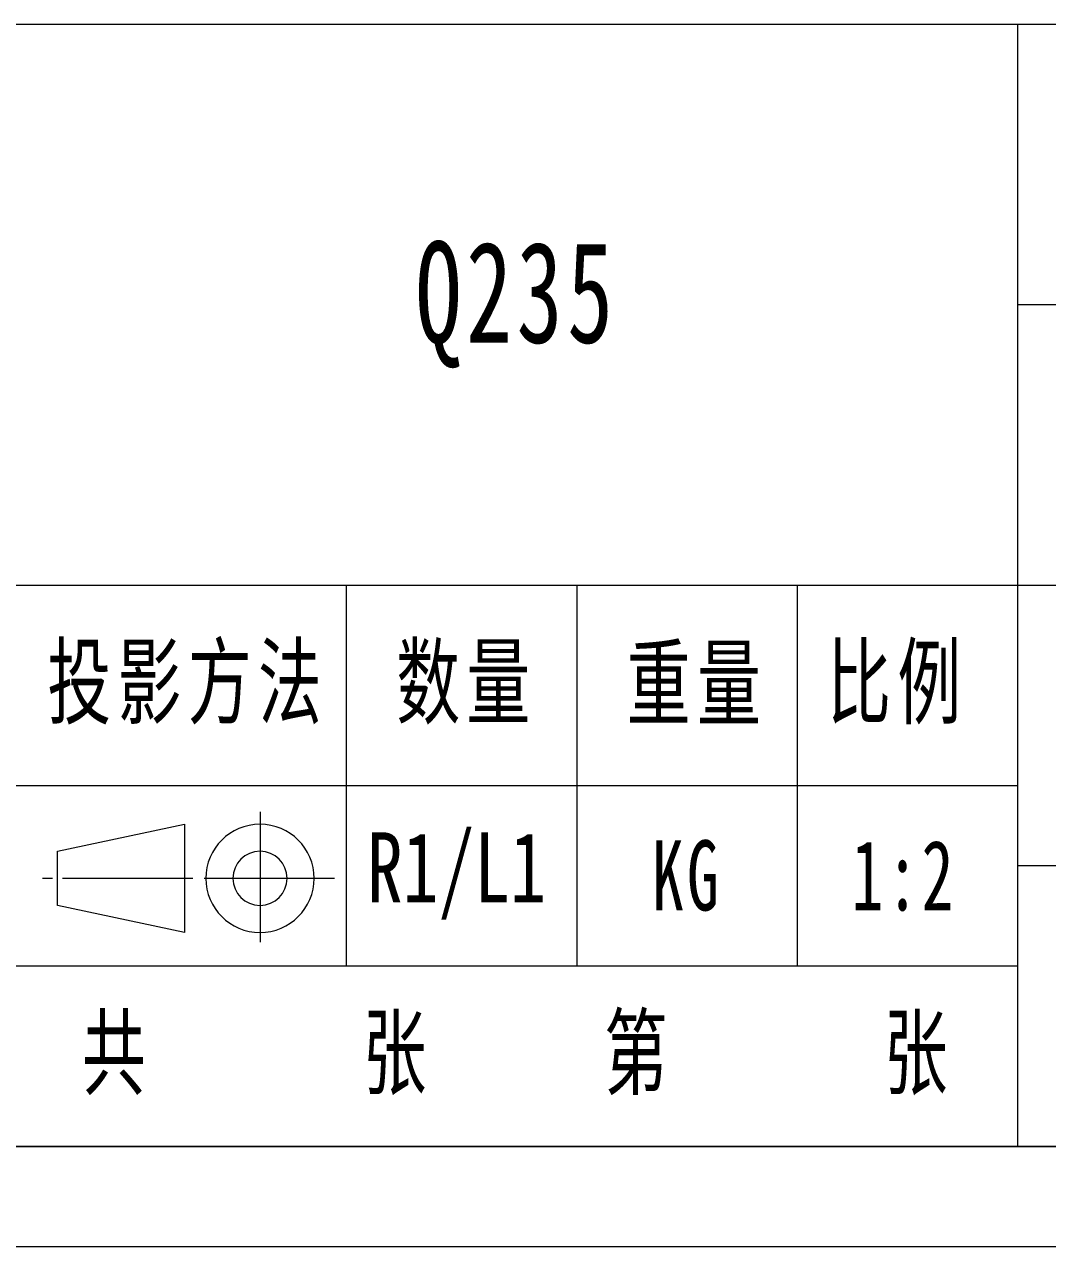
# Model space of a CAD drawing. Header units: millimetres. Extents: x -15766 to 80009, y -9701 to 15159.
# Drawn here: x -11653.4 to -11551.3, y 2838.5 to 2960.5 of the extents above; entities that cross this region are included whole.
import ezdxf

# ---------------------------------------------------------------- set-up
doc = ezdxf.new("R2010")
doc.units = ezdxf.units.MM
doc.linetypes.add('CENTER-HOKUTO_1', pattern=[16, 13, -1, 1, -1])
for name, color, linetype, lineweight in [('CDRAFT0', 7, 'Continuous', 18), ('title_frame', 7, 'Continuous', 18), ('尺寸线层', 3, 'Continuous', 18), ('粗实线层_1', 7, 'Continuous', 15), ('细实线层', 7, 'Continuous', 18)]:
    doc.layers.add(name, color=color, linetype=linetype, lineweight=lineweight)
doc.styles.add('标准', font='', dxfattribs={"width": 0.667})
doc.styles.get('标准').set_extended_font_data('宋体')

# ---------------------------------------------------------------- blocks, each defined once
blk = doc.blocks.new('*X1573')
at = {"layer": 'CDRAFT0'}
blk.add_line((0, 0), (420, 0), dxfattribs=at)
at = {"layer": '粗实线层_1'}
blk.add_line((25, 5), (415, 5), dxfattribs=at)

msp = doc.modelspace()

# ---------------------------------------------------------------- linework, layer by layer
at = {"layer": '粗实线层_1'}
for p, q in [((-11454.27538, 2960.48453), (-11814.27538, 2960.48453)), ((-11554.27538, 2960.48453), (-11554.27538, 2848.48453)), ((-11454.27538, 2932.48453), (-11554.27538, 2932.48453)), ((-11554.27538, 2904.48453), (-11814.27538, 2904.48453)), ((-11621.27538, 2904.48453), (-11621.27538, 2866.48453)), ((-11598.27538, 2904.48453), (-11598.27538, 2866.48453)), ((-11576.27538, 2904.48453), (-11576.27538, 2866.48453)), ((-11454.27538, 2904.48453), (-11554.27538, 2904.48453)), ((-11454.27538, 2876.48453), (-11554.27538, 2876.48453)), ((-11554.27538, 2866.48453), (-11654.27538, 2866.48453)), ((-11454.27538, 2848.48453), (-11814.27538, 2848.48453))]:
    msp.add_line(p, q, dxfattribs=at)
at = {"layer": '细实线层'}
msp.add_line((-11554.27538, 2884.48453), (-11654.27538, 2884.48453), dxfattribs=at)
at = {"layer": '细实线层', "color": 2, "linetype": 'CENTER-HOKUTO_1', "lineweight": 18}
for p, q in [((-11629.87912, 2881.88418), (-11629.87912, 2867.93058)), ((-11636.5793, 2875.24218), (-11652.49541, 2875.24218)), ((-11622.45444, 2875.24218), (-11636.36575, 2875.24218))]:
    msp.add_line(p, q, dxfattribs=at)
at = {"layer": '细实线层', "color": 3}
for p, q in [((-11650.07204, 2877.94218), (-11637.41794, 2880.64218)), ((-11637.41794, 2880.64218), (-11637.41794, 2869.84218)), ((-11650.07204, 2872.54218), (-11650.07204, 2877.94218)), ((-11637.41794, 2869.84218), (-11650.07204, 2872.54218))]:
    msp.add_line(p, q, dxfattribs=at)
for radius in [5.4, 2.7]:
    msp.add_arc((-11629.87912, 2875.24218), radius, 0, 359.9893827, dxfattribs=at)

# ---------------------------------------------------------------- block references
at = {"layer": 'title_frame', "xscale": 2, "yscale": 2, "zscale": 2}
msp.add_blockref('*X1573', (-12284.27538, 2838.48453), dxfattribs=at)

# ---------------------------------------------------------------- texts
at = {"layer": '尺寸线层', "attachment_point": 5, "line_spacing_factor": 1.15057, "style": '标准'}
for s, insert, char_height, width in [('{\\T1.1;Q235}', (-11604.27538, 2932.48453), 10.1006116, 58.9160087), ('\\T1.1;投影方法', (-11637.08538, 2894.48453), 7, 44), ('\\T1.1;数量', (-11609.27538, 2894.48453), 7, 44), ('\\T1.1;重量', (-11586.27538, 2894.48453), 7, 44), ('\\T1.1;比例', (-11566.27538, 2894.48453), 7, 44), ('{\\fFangSong|b0|i0|c134|p49;\\W0.75;\\C3;R1/L1}', (-11610.27538, 2875.48453), 7, 22), ('{\\T1.1;KG}', (-11587.27538, 2875.48453), 7, 22), ('{\\T1.1;1:2}', (-11565.60576, 2875.48453), 7, 21.3392391), ('\\T1.1;共', (-11644.13271, 2857.48453), 7, 16), ('\\T1.1;张', (-11616.13271, 2857.48453), 7, 16), ('\\T1.1;第', (-11592.05489, 2857.48453), 7, 16), ('\\T1.1;张', (-11564.13271, 2857.48453), 7, 16)]:
    msp.add_mtext(s, dxfattribs=dict(at, insert=insert, char_height=char_height, width=width))

doc.saveas('drawing.dxf')
